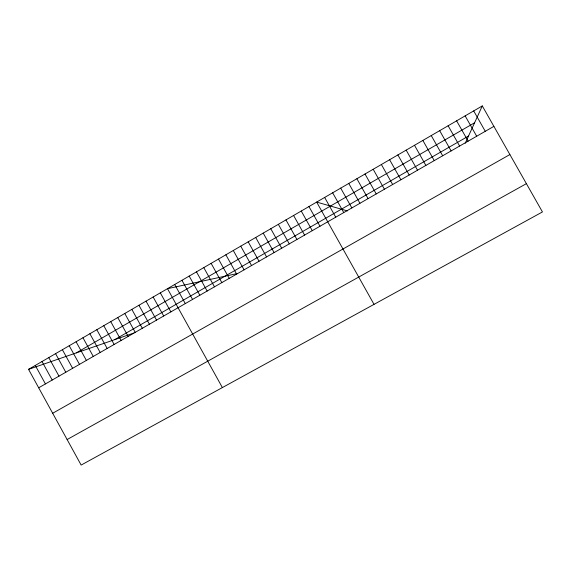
<?xml version="1.0" encoding="UTF-8"?>
<svg xmlns="http://www.w3.org/2000/svg" width="571" height="571" viewBox="0 0 571 571"><rect width="100%" height="100%" fill="white"/><g stroke="black" fill="none" stroke-linecap="round" stroke-linejoin="round"><path stroke-width="0.86" d="M465.208 143.292L482.295 105.928L542.45 211.948L81.146 465.072L28.55 369.344L482.295 105.928M76.257 352.899L474.587 122.786M114.707 339.652L468.527 136.041M38.692 387.795L493.886 126.362M52.675 413.261L509.889 154.555M67.114 439.534L526.398 183.655M28.55 369.344L133.864 333.043M237.586 273.473L167.496 288.683L222.376 387.581M347.432 210.92L316.662 202.084L374.026 304.364M473.702 110.917L485.271 131.309M465.144 115.884L476.685 136.241M456.622 120.831L468.134 141.151M448.135 125.763L459.612 146.048M439.677 130.666L451.126 150.915M431.248 135.563L442.675 155.769M422.861 140.43L434.26 160.608M414.503 145.284L425.873 165.426M406.174 150.116L417.522 170.222M397.88 154.934L409.2 175.004M389.615 159.73L400.906 179.765M381.385 164.505L392.648 184.504M373.184 169.266L384.426 189.229M365.019 174.012L376.232 193.933M356.882 178.73L368.067 198.622M348.781 183.441L359.937 203.29M340.701 188.123L351.836 207.944M332.665 192.798L343.771 212.576M324.649 197.445L335.727 217.194M308.947 206.559L319.981 226.244M301.26 211.027L312.266 230.677M293.594 215.474L304.579 235.088M285.957 219.906L296.913 239.485M278.355 224.324L289.283 243.874M270.775 228.721L281.681 248.235M263.224 233.104L274.109 252.589M255.701 237.472L266.557 256.921M248.199 241.826L259.041 261.24M240.734 246.165L251.547 265.544M233.289 250.483L244.081 269.833M225.873 254.787L236.637 274.109M218.486 259.077L229.228 278.363M211.12 263.352L221.841 282.609M203.783 267.613L214.482 286.835M196.474 271.853L207.145 291.046M189.194 276.086L199.836 295.243M181.935 280.297L192.555 299.425M174.697 284.494L185.304 303.594M160.315 292.852L170.872 311.88M153.156 297.006L163.691 316.006M146.026 301.145L156.54 320.11M138.924 305.271L149.409 324.207M131.844 309.375L142.307 328.282M124.785 313.472L135.227 332.351M117.754 317.555L128.175 336.405M110.753 321.623L121.145 340.437M103.765 325.677L114.143 344.463M96.813 329.717L107.162 348.467M89.875 333.742L100.211 352.464M82.966 337.754L93.28 356.447M76.086 341.751L86.371 360.408M69.219 345.733L79.49 364.362M62.382 349.702L72.631 368.302M55.573 353.656L65.793 372.228M48.778 357.596L58.984 376.139M42.011 361.529L52.197 380.036M35.274 365.44L45.43 383.926"/></g></svg>
